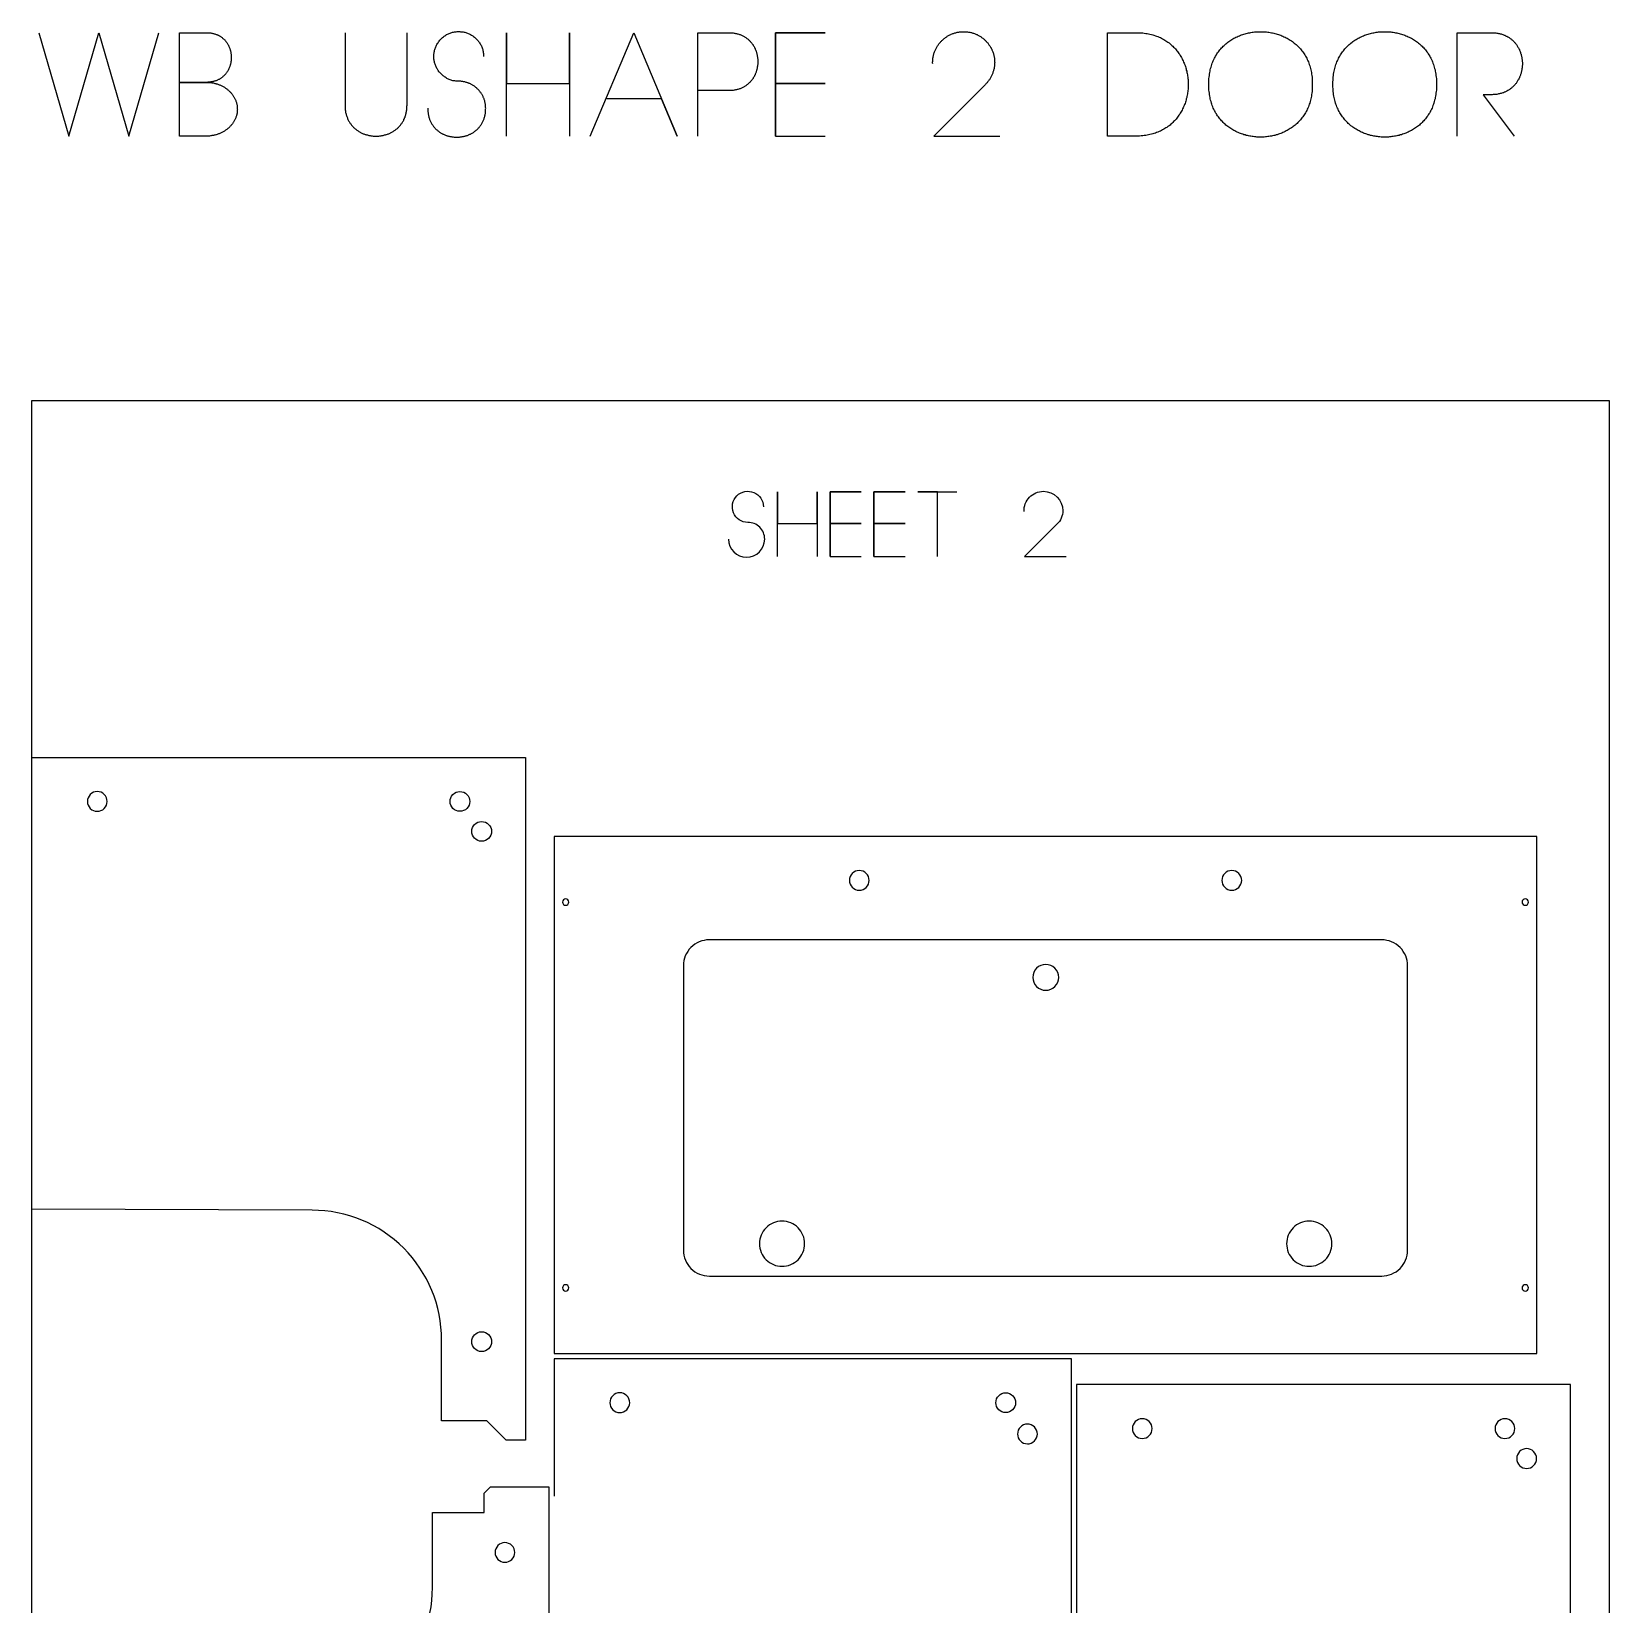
# Model space of a CAD drawing. Extents: x -841 to 6211, y -469 to 2808.
# Drawn here: x 2499 to 3719, y 1509 to 2725 of the extents above; entities that cross this region are included whole.
import ezdxf

# ---------------------------------------------------------------- set-up
doc = ezdxf.new("R2010")
doc.units = 0
for name, color, linetype in [('DEFAULT_LAYER', 1, 'CONTINUOUS'), ('T5_LOGOLAYER_2', 18, 'CONTINUOUS'), ('T5_LOGOLAYER_20', 18, 'CONTINUOUS'), ('VW_T4_LOGO_2LAYER_2', 18, 'CONTINUOUS')]:
    doc.layers.add(name, color=color, linetype=linetype)

msp = doc.modelspace()

# ---------------------------------------------------------------- linework, layer by layer
at = {"layer": 'DEFAULT_LAYER'}
msp.add_lwpolyline([(2498.7, 2164), (2880.7, 2164), (2880.7, 1636), (2865.7, 1636), (2850.7, 1651), (2815.7, 1651), (2815.7, 1713.5, 0.415484), (2715.7, 1813.9), (2498.7, 1814.6)], format="xyb", dxfattribs=at)
for points in [[(2549.5, 2137.7, 0.414214), (2541.9, 2130, 0.414214), (2549.5, 2122.4, 0.414214), (2557.2, 2130, 0.414214)], [(2829.9, 2122.4, -0.414214), (2822.3, 2130, -0.414214), (2829.9, 2137.7, -0.414214), (2837.6, 2130, -0.414214)], [(2846.7, 2099.3, -0.414214), (2839.1, 2106.9, -0.414214), (2846.7, 2114.5, -0.414214), (2854.4, 2106.9, -0.414214)], [(3138.7, 2076.6, 0.414214), (3131.1, 2069, 0.414214), (3138.7, 2061.4, 0.414214), (3146.4, 2069, 0.414214)], [(3426.7, 2076.6, 0.414214), (3419.1, 2069, 0.414214), (3426.7, 2061.4, 0.414214), (3434.4, 2069, 0.414214)], [(2911.7, 2054.7, 0.414214), (2909.2, 2052.2, 0.414214), (2911.7, 2049.7, 0.414214), (2914.2, 2052.2, 0.414214)], [(3653.7, 2054.7, 0.414214), (3651.2, 2052.2, 0.414214), (3653.7, 2049.7, 0.414214), (3656.2, 2052.2, 0.414214)], [(3022.8, 1763), (3542.7, 1763, 0.414214), (3562.7, 1783), (3562.7, 2003, 0.415222), (3542.7, 2023), (3022.7, 2023, 0.414214), (3002.7, 2003), (3002.7, 1783, 0.415288)], [(3282.9, 2004, 0.414214), (3272.9, 1994, 0.414214), (3282.9, 1984, 0.414214), (3292.9, 1994, 0.414214)], [(3079, 1805.5, 0.414214), (3061.5, 1788, 0.414214), (3079, 1770.5, 0.414214), (3096.5, 1788, 0.414214)], [(3486.6, 1805.5, 0.414214), (3469.1, 1788, 0.414214), (3486.6, 1770.5, 0.414214), (3504.1, 1788, 0.414214)], [(2911.7, 1756.3, 0.414214), (2909.2, 1753.8, 0.414214), (2911.7, 1751.3, 0.414214), (2914.2, 1753.8, 0.414214)], [(3653.7, 1756.3, 0.414214), (3651.2, 1753.8, 0.414214), (3653.7, 1751.3, 0.414214), (3656.2, 1753.8, 0.414214)], [(2846.7, 1704.6, -0.414214), (2839.1, 1712.2, -0.414214), (2846.7, 1719.9, -0.414214), (2854.4, 1712.2, -0.414214)], [(2953.5, 1672.7, 0.414214), (2945.9, 1665, 0.414214), (2953.5, 1657.4, 0.414214), (2961.2, 1665, 0.414214)], [(3251.9, 1672.7, -0.414214), (3259.6, 1665, -0.414214), (3251.9, 1657.4, -0.414214), (3244.3, 1665, -0.414214)], [(3268.7, 1648.5, 0.414214), (3261.1, 1640.8, 0.414214), (3268.7, 1633.2, 0.414214), (3276.4, 1640.8, 0.414214)], [(3357.5, 1652.6, 0.414214), (3349.9, 1645, 0.414214), (3357.5, 1637.4, 0.414214), (3365.2, 1645, 0.414214)], [(3637.9, 1652.6, 0.414214), (3630.3, 1645, 0.414214), (3637.9, 1637.4, 0.414214), (3645.6, 1645, 0.414214)], [(3654.7, 1629.5, 0.414214), (3647.1, 1621.8, 0.414214), (3654.7, 1614.2, 0.414214), (3662.4, 1621.8, 0.414214)], [(2864.7, 1556.8, 0.414214), (2857.1, 1549.2, 0.414214), (2864.7, 1541.6, 0.414214), (2872.4, 1549.2, 0.414214)]]:
    msp.add_lwpolyline(points, format="xyb", close=True, dxfattribs=at)
for points in [[(2902.7, 1703), (3662.7, 1703), (3662.7, 2103), (2902.7, 2103)], [(3306.7, 1169), (3688.7, 1169), (3688.7, 1679), (3306.7, 1679)]]:
    msp.add_lwpolyline(points, close=True, dxfattribs=at)
msp.add_lwpolyline([(2902.8, 1186), (3302.6, 1186), (3302.7, 1699), (2902.7, 1699), (2902.7, 1592.7)], dxfattribs=at)
at = {"layer": 'T5_LOGOLAYER_2'}
for points in [[(2504.4, 2724.6), (2527.6, 2644.6), (2550.8, 2724.6), (2574, 2644.6), (2597.2, 2724.6)], [(2741.1, 2724.6), (2741.1, 2668.6), (2741.1, 2667.9), (2741.1, 2667.2), (2741.1, 2666.4), (2741.2, 2665.7), (2741.3, 2665), (2741.4, 2664.3), (2741.5, 2663.7), (2741.6, 2663), (2741.7, 2662.4), (2741.9, 2661.7), (2742.1, 2661.1), (2742.2, 2660.5), (2742.4, 2659.9), (2742.7, 2659.3), (2742.9, 2658.7), (2743.1, 2658.1), (2743.4, 2657.6), (2743.6, 2657), (2743.9, 2656.5), (2744.2, 2656), (2744.5, 2655.5), (2744.8, 2655), (2745.1, 2654.5), (2745.5, 2654), (2745.8, 2653.5), (2746.2, 2653.1), (2746.6, 2652.6), (2746.9, 2652.2), (2747.3, 2651.8), (2747.7, 2651.4), (2748.1, 2651), (2748.6, 2650.6), (2749, 2650.3), (2749.4, 2649.9), (2749.9, 2649.6), (2750.3, 2649.2), (2750.8, 2648.9), (2751.2, 2648.6), (2751.7, 2648.3), (2752.2, 2648), (2752.7, 2647.7), (2753.2, 2647.5), (2753.7, 2647.2), (2754.2, 2647), (2754.7, 2646.7), (2755.2, 2646.5), (2755.7, 2646.3), (2756.2, 2646.1), (2756.8, 2645.9), (2757.3, 2645.8), (2757.8, 2645.6), (2758.4, 2645.5), (2758.9, 2645.3), (2759.5, 2645.2), (2760, 2645.1), (2760.6, 2645), (2761.1, 2644.9), (2761.7, 2644.8), (2762.2, 2644.8), (2762.8, 2644.7), (2763.4, 2644.7), (2763.9, 2644.7), (2764.5, 2644.6), (2765.1, 2644.6), (2765.6, 2644.6), (2766.2, 2644.7), (2766.7, 2644.7), (2767.3, 2644.7), (2767.9, 2644.8), (2768.4, 2644.8), (2769, 2644.9), (2769.5, 2645), (2770.1, 2645.1), (2770.6, 2645.2), (2771.2, 2645.3), (2771.7, 2645.5), (2772.3, 2645.6), (2772.8, 2645.8), (2773.3, 2645.9), (2773.9, 2646.1), (2774.4, 2646.3), (2774.9, 2646.5), (2775.4, 2646.7), (2775.9, 2647), (2776.4, 2647.2), (2776.9, 2647.5), (2777.4, 2647.7), (2777.9, 2648), (2778.4, 2648.3), (2778.9, 2648.6), (2779.3, 2648.9), (2779.8, 2649.2), (2780.2, 2649.6), (2780.7, 2649.9), (2781.1, 2650.3), (2781.6, 2650.6), (2782, 2651), (2782.4, 2651.4), (2782.8, 2651.8), (2783.2, 2652.2), (2783.5, 2652.6), (2783.9, 2653.1), (2784.3, 2653.5), (2784.6, 2654), (2785, 2654.5), (2785.3, 2655), (2785.6, 2655.5), (2785.9, 2656), (2786.2, 2656.5), (2786.5, 2657), (2786.7, 2657.6), (2787, 2658.1), (2787.2, 2658.7), (2787.5, 2659.3), (2787.7, 2659.9), (2787.9, 2660.5), (2788.1, 2661.1), (2788.2, 2661.7), (2788.4, 2662.4), (2788.5, 2663), (2788.6, 2663.7), (2788.7, 2664.3), (2788.8, 2665), (2788.9, 2665.7), (2789, 2666.4), (2789, 2667.2), (2789, 2667.9), (2789.1, 2668.6), (2789.1, 2724.6)], [(2805.1, 2666.2), (2805.1, 2665.5), (2805.1, 2664.8), (2805.1, 2664.2), (2805.2, 2663.5), (2805.3, 2662.9), (2805.3, 2662.2), (2805.4, 2661.6), (2805.6, 2661), (2805.7, 2660.4), (2805.8, 2659.8), (2806, 2659.2), (2806.2, 2658.6), (2806.3, 2658.1), (2806.5, 2657.5), (2806.8, 2657), (2807, 2656.4), (2807.2, 2655.9), (2807.5, 2655.4), (2807.7, 2654.9), (2808, 2654.4), (2808.3, 2653.9), (2808.6, 2653.5), (2808.9, 2653), (2809.2, 2652.6), (2809.5, 2652.1), (2809.8, 2651.7), (2810.2, 2651.3), (2810.5, 2650.9), (2810.9, 2650.5), (2811.3, 2650.1), (2811.7, 2649.8), (2812.1, 2649.4), (2812.5, 2649.1), (2812.9, 2648.7), (2813.3, 2648.4), (2813.7, 2648.1), (2814.1, 2647.8), (2814.6, 2647.5), (2815, 2647.2), (2815.4, 2647), (2815.9, 2646.7), (2816.4, 2646.5), (2816.8, 2646.2), (2817.3, 2646), (2817.8, 2645.8), (2818.3, 2645.6), (2818.7, 2645.4), (2819.2, 2645.2), (2819.7, 2645.1), (2820.2, 2644.9), (2820.7, 2644.8), (2821.2, 2644.6), (2821.7, 2644.5), (2822.2, 2644.4), (2822.8, 2644.3), (2823.3, 2644.2), (2823.8, 2644.1), (2824.3, 2644), (2824.8, 2644), (2825.4, 2643.9), (2825.9, 2643.9), (2826.4, 2643.8), (2826.9, 2643.8), (2827.5, 2643.8), (2828, 2643.8), (2828.5, 2643.8), (2829, 2643.9), (2829.6, 2643.9), (2830.1, 2644), (2830.6, 2644), (2831.1, 2644.1), (2831.6, 2644.2), (2832.1, 2644.3), (2832.7, 2644.4), (2833.2, 2644.5), (2833.7, 2644.6), (2834.2, 2644.8), (2834.7, 2644.9), (2835.2, 2645.1), (2835.7, 2645.2), (2836.2, 2645.4), (2836.7, 2645.6), (2837.1, 2645.8), (2837.6, 2646), (2838.1, 2646.2), (2838.5, 2646.5), (2839, 2646.7), (2839.5, 2647), (2839.9, 2647.2), (2840.4, 2647.5), (2840.8, 2647.8), (2841.2, 2648.1), (2841.6, 2648.4), (2842, 2648.7), (2842.5, 2649.1), (2842.9, 2649.4), (2843.2, 2649.8), (2843.6, 2650.1), (2844, 2650.5), (2844.4, 2650.9), (2844.7, 2651.3), (2845.1, 2651.7), (2845.4, 2652.1), (2845.7, 2652.6), (2846, 2653), (2846.3, 2653.5), (2846.6, 2653.9), (2846.9, 2654.4), (2847.2, 2654.9), (2847.4, 2655.4), (2847.7, 2655.9), (2847.9, 2656.4), (2848.2, 2657), (2848.4, 2657.5), (2848.6, 2658.1), (2848.7, 2658.6), (2848.9, 2659.2), (2849.1, 2659.8), (2849.2, 2660.4), (2849.4, 2661), (2849.5, 2661.6), (2849.6, 2662.2), (2849.7, 2662.9), (2849.7, 2663.5), (2849.8, 2664.2), (2849.8, 2664.8), (2849.8, 2665.5), (2849.9, 2666.2), (2849.8, 2666.8), (2849.8, 2667.3), (2849.8, 2667.8), (2849.7, 2668.4), (2849.7, 2668.9), (2849.6, 2669.4), (2849.5, 2669.9), (2849.4, 2670.4), (2849.3, 2670.9), (2849.2, 2671.4), (2849.1, 2671.9), (2848.9, 2672.4), (2848.8, 2672.9), (2848.6, 2673.4), (2848.4, 2673.9), (2848.2, 2674.3), (2848, 2674.8), (2847.8, 2675.3), (2847.6, 2675.7), (2847.4, 2676.2), (2847.1, 2676.6), (2846.9, 2677), (2846.6, 2677.4), (2846.3, 2677.9), (2846, 2678.3), (2845.7, 2678.7), (2845.4, 2679.1), (2845.1, 2679.5), (2844.8, 2679.9), (2844.5, 2680.2), (2844.1, 2680.6), (2843.8, 2680.9), (2843.4, 2681.3), (2843.1, 2681.6), (2842.7, 2682), (2842.3, 2682.3), (2841.9, 2682.6), (2841.5, 2682.9), (2841.1, 2683.2), (2840.7, 2683.5), (2840.3, 2683.8), (2839.8, 2684), (2839.4, 2684.3), (2839, 2684.5), (2838.5, 2684.8), (2838.1, 2685), (2837.6, 2685.2), (2837.2, 2685.4), (2836.7, 2685.6), (2836.2, 2685.8), (2835.7, 2685.9), (2835.2, 2686.1), (2834.8, 2686.2), (2834.3, 2686.4), (2833.8, 2686.5), (2833.2, 2686.6), (2832.7, 2686.7), (2832.2, 2686.8), (2831.7, 2686.9), (2831.2, 2686.9), (2830.7, 2687), (2830.1, 2687), (2829.6, 2687), (2829.1, 2687), (2828.7, 2687), (2828.3, 2687), (2827.5, 2687.1), (2826.7, 2687.2), (2825.9, 2687.3), (2825.2, 2687.4), (2824.5, 2687.5), (2823.8, 2687.7), (2823.1, 2687.9), (2822.4, 2688.2), (2821.7, 2688.4), (2821, 2688.7), (2820.4, 2689), (2819.8, 2689.3), (2819.2, 2689.7), (2818.6, 2690.1), (2818, 2690.4), (2817.4, 2690.9), (2816.9, 2691.3), (2816.4, 2691.7), (2815.9, 2692.2), (2815.4, 2692.7), (2814.9, 2693.2), (2814.5, 2693.7), (2814, 2694.2), (2813.6, 2694.7), (2813.2, 2695.3), (2812.9, 2695.9), (2812.5, 2696.5), (2812.2, 2697), (2811.9, 2697.6), (2811.6, 2698.3), (2811.3, 2698.9), (2811, 2699.5), (2810.8, 2700.2), (2810.6, 2700.8), (2810.4, 2701.5), (2810.3, 2702.1), (2810.1, 2702.8), (2810, 2703.4), (2809.9, 2704.1), (2809.9, 2704.8), (2809.8, 2705.5), (2809.8, 2706.2), (2809.8, 2706.9), (2809.8, 2707.5), (2809.9, 2708.2), (2810, 2708.9), (2810.1, 2709.6), (2810.2, 2710.3), (2810.4, 2711), (2810.5, 2711.6), (2810.7, 2712.3), (2811, 2713), (2811.2, 2713.6), (2811.5, 2714.3), (2811.9, 2714.9), (2812.2, 2715.6), (2812.6, 2716.2), (2813, 2716.8), (2813.4, 2717.5), (2813.9, 2718.1), (2814.4, 2718.7), (2814.6, 2719), (2814.9, 2719.3), (2815.2, 2719.5), (2815.5, 2719.8), (2815.7, 2720.1), (2816, 2720.4), (2816.6, 2720.9), (2817.2, 2721.4), (2817.8, 2721.9), (2818.4, 2722.3), (2819.1, 2722.7), (2819.7, 2723.1), (2820.3, 2723.4), (2821, 2723.7), (2821.6, 2724), (2822.3, 2724.3), (2823, 2724.5), (2823.7, 2724.7), (2824.3, 2724.9), (2825, 2725.1), (2825.7, 2725.2), (2826.4, 2725.3), (2827.1, 2725.4), (2827.7, 2725.5), (2828.4, 2725.5), (2829.1, 2725.5), (2829.8, 2725.5), (2830.5, 2725.4), (2831.2, 2725.4), (2831.8, 2725.3), (2832.5, 2725.2), (2833.2, 2725), (2833.8, 2724.9), (2834.5, 2724.7), (2835.1, 2724.5), (2835.8, 2724.2), (2836.4, 2724), (2837, 2723.7), (2837.6, 2723.4), (2838.2, 2723.1), (2838.8, 2722.8), (2839.4, 2722.4), (2840, 2722.1), (2840.5, 2721.7), (2841.1, 2721.2), (2841.6, 2720.8), (2842.1, 2720.4), (2842.6, 2719.9), (2843.1, 2719.4), (2843.6, 2718.9), (2844, 2718.4), (2844.4, 2717.8), (2844.8, 2717.3), (2845.2, 2716.7), (2845.6, 2716.1), (2845.9, 2715.5), (2846.3, 2714.9), (2846.6, 2714.2), (2846.9, 2713.6), (2847.1, 2712.9), (2847.3, 2712.2), (2847.6, 2711.5), (2847.7, 2710.8), (2847.9, 2710.1), (2848, 2709.3), (2848.1, 2708.6), (2848.2, 2707.8), (2848.2, 2707.4), (2848.2, 2707), (2848.2, 2706.6), (2848.3, 2706.2)], [(2865.9, 2644.6), (2865.9, 2724.6), (2865.9, 2685.4), (2914.7, 2685.4), (2914.7, 2724.6), (2914.7, 2644.6)], [(2930.7, 2644.6), (2964.3, 2724.6), (2997.9, 2644.6), (2985.9, 2673.4), (2943.5, 2673.4)], [(3013.9, 2644.6), (3013.9, 2724.6), (3037.9, 2724.6), (3038.5, 2724.6), (3039.2, 2724.6), (3039.9, 2724.6), (3040.6, 2724.5), (3041.2, 2724.4), (3041.9, 2724.3), (3042.5, 2724.2), (3043.1, 2724.1), (3043.7, 2724), (3044.3, 2723.8), (3044.9, 2723.7), (3045.5, 2723.5), (3046, 2723.3), (3046.6, 2723.1), (3047.1, 2722.9), (3047.7, 2722.7), (3048.2, 2722.5), (3048.7, 2722.2), (3049.2, 2722), (3049.7, 2721.7), (3050.1, 2721.4), (3050.6, 2721.1), (3051.1, 2720.8), (3051.5, 2720.5), (3051.9, 2720.2), (3052.4, 2719.8), (3052.8, 2719.5), (3053.2, 2719.1), (3053.6, 2718.8), (3053.9, 2718.4), (3054.3, 2718), (3054.7, 2717.6), (3055, 2717.2), (3055.3, 2716.8), (3055.7, 2716.4), (3056, 2716), (3056.3, 2715.6), (3056.6, 2715.1), (3056.8, 2714.7), (3057.1, 2714.2), (3057.4, 2713.8), (3057.6, 2713.3), (3057.8, 2712.9), (3058.1, 2712.4), (3058.3, 2711.9), (3058.5, 2711.4), (3058.7, 2710.9), (3058.9, 2710.5), (3059, 2710), (3059.2, 2709.5), (3059.3, 2709), (3059.5, 2708.5), (3059.6, 2707.9), (3059.7, 2707.4), (3059.8, 2706.9), (3059.9, 2706.4), (3060, 2705.9), (3060.1, 2705.4), (3060.1, 2704.8), (3060.2, 2704.3), (3060.2, 2703.8), (3060.2, 2703.3), (3060.2, 2702.8), (3060.3, 2702.2), (3060.2, 2701.7), (3060.2, 2701.2), (3060.2, 2700.7), (3060.2, 2700.1), (3060.1, 2699.6), (3060.1, 2699.1), (3060, 2698.6), (3059.9, 2698), (3059.8, 2697.5), (3059.7, 2697), (3059.6, 2696.5), (3059.5, 2696), (3059.3, 2695.5), (3059.2, 2695), (3059, 2694.5), (3058.9, 2694), (3058.7, 2693.5), (3058.5, 2693), (3058.3, 2692.5), (3058.1, 2692.1), (3057.8, 2691.6), (3057.6, 2691.1), (3057.4, 2690.7), (3057.1, 2690.2), (3056.8, 2689.8), (3056.6, 2689.3), (3056.3, 2688.9), (3056, 2688.5), (3055.7, 2688), (3055.3, 2687.6), (3055, 2687.2), (3054.7, 2686.8), (3054.3, 2686.4), (3053.9, 2686.1), (3053.6, 2685.7), (3053.2, 2685.3), (3052.8, 2685), (3052.4, 2684.6), (3051.9, 2684.3), (3051.5, 2684), (3051.1, 2683.6), (3050.6, 2683.3), (3050.1, 2683), (3049.7, 2682.8), (3049.2, 2682.5), (3048.7, 2682.2), (3048.2, 2682), (3047.7, 2681.8), (3047.1, 2681.5), (3046.6, 2681.3), (3046, 2681.1), (3045.5, 2680.9), (3044.9, 2680.8), (3044.3, 2680.6), (3043.7, 2680.5), (3043.1, 2680.3), (3042.5, 2680.2), (3041.9, 2680.1), (3041.2, 2680), (3040.6, 2680), (3039.9, 2679.9), (3039.2, 2679.9), (3038.5, 2679.8), (3037.9, 2679.8), (3013.9, 2679.8)], [(3073.9, 2644.6), (3073.9, 2724.6), (3112.3, 2724.6), (3073.9, 2724.6), (3073.9, 2685.4), (3112.3, 2685.4), (3073.9, 2685.4), (3073.9, 2644.6), (3112.3, 2644.6)], [(3195.5, 2700.6), (3195.4, 2701.3), (3195.4, 2701.9), (3195.5, 2702.5), (3195.5, 2703.1), (3195.6, 2703.8), (3195.6, 2704.4), (3195.7, 2705), (3195.8, 2705.6), (3195.9, 2706.2), (3196, 2706.8), (3196.2, 2707.4), (3196.3, 2708), (3196.5, 2708.5), (3196.7, 2709.1), (3196.9, 2709.7), (3197.1, 2710.2), (3197.3, 2710.8), (3197.6, 2711.3), (3197.8, 2711.9), (3198.1, 2712.4), (3198.4, 2712.9), (3198.7, 2713.4), (3199, 2713.9), (3199.3, 2714.4), (3199.6, 2714.9), (3199.9, 2715.4), (3200.3, 2715.9), (3200.6, 2716.3), (3201, 2716.8), (3201.4, 2717.2), (3201.8, 2717.7), (3202.2, 2718.1), (3202.6, 2718.5), (3203, 2718.9), (3203.5, 2719.3), (3203.9, 2719.7), (3204.4, 2720.1), (3204.8, 2720.5), (3205.3, 2720.8), (3205.8, 2721.2), (3206.3, 2721.5), (3206.8, 2721.8), (3207.3, 2722.1), (3207.8, 2722.4), (3208.3, 2722.7), (3208.8, 2723), (3209.4, 2723.2), (3209.9, 2723.5), (3210.5, 2723.7), (3211, 2723.9), (3211.6, 2724.1), (3212.2, 2724.3), (3212.7, 2724.5), (3213.3, 2724.6), (3213.9, 2724.8), (3214.5, 2724.9), (3215.1, 2725), (3215.7, 2725.1), (3216.3, 2725.2), (3216.9, 2725.3), (3217.6, 2725.4), (3218.2, 2725.4), (3218.8, 2725.4), (3219.5, 2725.4), (3220.1, 2725.4), (3220.7, 2725.4), (3221.3, 2725.4), (3221.9, 2725.3), (3222.5, 2725.2), (3223.1, 2725.1), (3223.7, 2725.1), (3224.3, 2724.9), (3224.9, 2724.8), (3225.4, 2724.7), (3226, 2724.5), (3226.6, 2724.3), (3227.1, 2724.2), (3227.7, 2724), (3228.3, 2723.8), (3228.8, 2723.5), (3229.3, 2723.3), (3229.9, 2723.1), (3230.4, 2722.8), (3230.9, 2722.5), (3231.4, 2722.2), (3231.9, 2721.9), (3232.4, 2721.6), (3232.9, 2721.3), (3233.3, 2721), (3233.8, 2720.7), (3234.3, 2720.3), (3234.7, 2719.9), (3235.2, 2719.6), (3235.6, 2719.2), (3236, 2718.8), (3236.4, 2718.4), (3236.8, 2718), (3237.2, 2717.6), (3237.6, 2717.1), (3238, 2716.7), (3238.3, 2716.2), (3238.7, 2715.8), (3239, 2715.3), (3239.4, 2714.8), (3239.7, 2714.4), (3240, 2713.9), (3240.3, 2713.4), (3240.6, 2712.9), (3240.8, 2712.4), (3241.1, 2711.8), (3241.3, 2711.3), (3241.6, 2710.8), (3241.8, 2710.2), (3242, 2709.7), (3242.2, 2709.1), (3242.4, 2708.6), (3242.5, 2708), (3242.7, 2707.4), (3242.8, 2706.8), (3243, 2706.3), (3243.1, 2705.7), (3243.2, 2705.1), (3243.3, 2704.5), (3243.3, 2703.9), (3243.4, 2703.3), (3243.4, 2702.7), (3243.4, 2702), (3243.5, 2701.4), (3243.4, 2700.8), (3243.4, 2700.2), (3243.4, 2699.7), (3243.3, 2699.1), (3243.2, 2698.5), (3243.1, 2697.9), (3243, 2697.3), (3242.9, 2696.8), (3242.8, 2696.2), (3242.6, 2695.6), (3242.5, 2695.1), (3242.3, 2694.5), (3242.1, 2694), (3241.9, 2693.4), (3241.7, 2692.9), (3241.5, 2692.3), (3241.3, 2691.8), (3241, 2691.3), (3240.7, 2690.7), (3240.5, 2690.2), (3240.2, 2689.7), (3239.9, 2689.2), (3239.6, 2688.7), (3239.3, 2688.2), (3238.9, 2687.8), (3238.6, 2687.3), (3238.2, 2686.8), (3237.8, 2686.4), (3237.5, 2685.9), (3237.1, 2685.5), (3236.7, 2685), (3236.3, 2684.6), (3196.3, 2644.6), (3247.5, 2644.6)], [(3601, 2644.6), (3601, 2724.6), (3627.4, 2724.6), (3628.1, 2724.6), (3628.9, 2724.6), (3629.6, 2724.5), (3630.3, 2724.5), (3631, 2724.4), (3631.7, 2724.3), (3632.4, 2724.2), (3633, 2724.1), (3633.7, 2723.9), (3634.3, 2723.8), (3634.9, 2723.6), (3635.6, 2723.4), (3636.2, 2723.2), (3636.8, 2723), (3637.3, 2722.8), (3637.9, 2722.6), (3638.5, 2722.3), (3639, 2722), (3639.5, 2721.8), (3640.1, 2721.5), (3640.6, 2721.2), (3641.1, 2720.9), (3641.6, 2720.5), (3642, 2720.2), (3642.5, 2719.8), (3642.9, 2719.5), (3643.4, 2719.1), (3643.8, 2718.7), (3644.2, 2718.4), (3644.6, 2718), (3645, 2717.5), (3645.4, 2717.1), (3645.8, 2716.7), (3646.1, 2716.3), (3646.5, 2715.8), (3646.8, 2715.4), (3647.1, 2714.9), (3647.4, 2714.4), (3647.7, 2714), (3648, 2713.5), (3648.3, 2713), (3648.6, 2712.5), (3648.8, 2712), (3649.1, 2711.5), (3649.3, 2711), (3649.5, 2710.5), (3649.7, 2710), (3649.9, 2709.4), (3650.1, 2708.9), (3650.3, 2708.4), (3650.4, 2707.8), (3650.6, 2707.3), (3650.7, 2706.8), (3650.8, 2706.2), (3650.9, 2705.7), (3651, 2705.1), (3651.1, 2704.5), (3651.2, 2704), (3651.3, 2703.4), (3651.3, 2702.9), (3651.3, 2702.3), (3651.4, 2701.8), (3651.4, 2701.2), (3651.4, 2700.6), (3651.4, 2700.1), (3651.4, 2699.5), (3651.3, 2698.9), (3651.3, 2698.4), (3651.3, 2697.8), (3651.2, 2697.3), (3651.1, 2696.7), (3651, 2696.2), (3650.9, 2695.6), (3650.8, 2695), (3650.7, 2694.5), (3650.6, 2694), (3650.4, 2693.4), (3650.3, 2692.9), (3650.1, 2692.3), (3649.9, 2691.8), (3649.7, 2691.3), (3649.5, 2690.8), (3649.3, 2690.3), (3649.1, 2689.7), (3648.8, 2689.2), (3648.6, 2688.7), (3648.3, 2688.2), (3648, 2687.8), (3647.7, 2687.3), (3647.4, 2686.8), (3647.1, 2686.3), (3646.8, 2685.9), (3646.5, 2685.4), (3646.1, 2685), (3645.8, 2684.6), (3645.4, 2684.1), (3645, 2683.7), (3644.6, 2683.3), (3644.2, 2682.9), (3643.8, 2682.5), (3643.4, 2682.1), (3642.9, 2681.8), (3642.5, 2681.4), (3642, 2681.1), (3641.6, 2680.7), (3641.1, 2680.4), (3640.6, 2680.1), (3640.1, 2679.8), (3639.5, 2679.5), (3639, 2679.2), (3638.5, 2678.9), (3637.9, 2678.7), (3637.3, 2678.5), (3636.8, 2678.2), (3636.2, 2678), (3635.6, 2677.8), (3634.9, 2677.6), (3634.3, 2677.5), (3633.7, 2677.3), (3633, 2677.2), (3632.4, 2677), (3631.7, 2676.9), (3631, 2676.8), (3630.3, 2676.8), (3629.6, 2676.7), (3628.9, 2676.7), (3628.1, 2676.6), (3627.4, 2676.6), (3621, 2676.6), (3645, 2644.6)]]:
    msp.add_lwpolyline(points, dxfattribs=at)
for points in [[(2613.2, 2644.6), (2613.2, 2724.6), (2634, 2724.6), (2634.6, 2724.6), (2635.1, 2724.6), (2635.7, 2724.6), (2636.3, 2724.5), (2636.8, 2724.5), (2637.4, 2724.4), (2637.9, 2724.3), (2638.5, 2724.2), (2639, 2724.1), (2639.5, 2724), (2640, 2723.8), (2640.5, 2723.7), (2641, 2723.5), (2641.4, 2723.3), (2641.9, 2723.2), (2642.4, 2723), (2642.8, 2722.8), (2643.2, 2722.6), (2643.7, 2722.3), (2644.1, 2722.1), (2644.5, 2721.9), (2644.9, 2721.6), (2645.3, 2721.4), (2645.7, 2721.1), (2646, 2720.8), (2646.4, 2720.5), (2646.7, 2720.2), (2647.1, 2719.9), (2647.4, 2719.6), (2647.7, 2719.3), (2648.1, 2719), (2648.4, 2718.6), (2648.7, 2718.3), (2648.9, 2717.9), (2649.2, 2717.6), (2649.5, 2717.2), (2649.7, 2716.9), (2650, 2716.5), (2650.2, 2716.1), (2650.5, 2715.7), (2650.7, 2715.3), (2650.9, 2714.9), (2651.1, 2714.5), (2651.3, 2714.1), (2651.5, 2713.7), (2651.6, 2713.3), (2651.8, 2712.9), (2652, 2712.5), (2652.1, 2712.1), (2652.2, 2711.6), (2652.4, 2711.2), (2652.5, 2710.8), (2652.6, 2710.3), (2652.7, 2709.9), (2652.8, 2709.5), (2652.9, 2709), (2652.9, 2708.6), (2653, 2708.1), (2653, 2707.7), (2653.1, 2707.2), (2653.1, 2706.8), (2653.1, 2706.3), (2653.2, 2705.9), (2653.2, 2705.4), (2653.2, 2705), (2653.1, 2704.5), (2653.1, 2704.1), (2653.1, 2703.6), (2653, 2703.2), (2653, 2702.7), (2652.9, 2702.3), (2652.9, 2701.8), (2652.8, 2701.4), (2652.7, 2701), (2652.6, 2700.5), (2652.5, 2700.1), (2652.4, 2699.7), (2652.2, 2699.2), (2652.1, 2698.8), (2652, 2698.4), (2651.8, 2698), (2651.6, 2697.5), (2651.5, 2697.1), (2651.3, 2696.7), (2651.1, 2696.3), (2650.9, 2695.9), (2650.7, 2695.5), (2650.5, 2695.1), (2650.2, 2694.7), (2650, 2694.4), (2649.7, 2694), (2649.5, 2693.6), (2649.2, 2693.3), (2648.9, 2692.9), (2648.7, 2692.6), (2648.4, 2692.2), (2648.1, 2691.9), (2647.7, 2691.6), (2647.4, 2691.2), (2647.1, 2690.9), (2646.7, 2690.6), (2646.4, 2690.3), (2646, 2690), (2645.7, 2689.8), (2645.3, 2689.5), (2644.9, 2689.2), (2644.5, 2689), (2644.1, 2688.7), (2643.7, 2688.5), (2643.2, 2688.3), (2642.8, 2688.1), (2642.4, 2687.9), (2641.9, 2687.7), (2641.4, 2687.5), (2641, 2687.3), (2640.5, 2687.2), (2640, 2687), (2639.5, 2686.9), (2639, 2686.8), (2638.5, 2686.7), (2637.9, 2686.6), (2637.4, 2686.5), (2636.8, 2686.4), (2636.3, 2686.3), (2635.7, 2686.3), (2635.1, 2686.3), (2634.6, 2686.2), (2634, 2686.2), (2613.2, 2686.2), (2634, 2686.2), (2634.6, 2686.2), (2635.2, 2686.2), (2635.8, 2686.2), (2636.4, 2686.1), (2637, 2686.1), (2637.6, 2686), (2638.2, 2685.9), (2638.8, 2685.8), (2639.4, 2685.7), (2639.9, 2685.6), (2640.5, 2685.4), (2641.1, 2685.3), (2641.6, 2685.1), (2642.2, 2685), (2642.7, 2684.8), (2643.3, 2684.6), (2643.8, 2684.4), (2644.3, 2684.2), (2644.8, 2684), (2645.3, 2683.7), (2645.9, 2683.5), (2646.3, 2683.2), (2646.8, 2683), (2647.3, 2682.7), (2647.8, 2682.4), (2648.3, 2682.1), (2648.7, 2681.8), (2649.2, 2681.5), (2649.6, 2681.2), (2650, 2680.8), (2650.4, 2680.5), (2650.9, 2680.1), (2651.3, 2679.8), (2651.6, 2679.4), (2652, 2679), (2652.4, 2678.7), (2652.8, 2678.3), (2653.1, 2677.9), (2653.4, 2677.5), (2653.8, 2677.1), (2654.1, 2676.6), (2654.4, 2676.2), (2654.7, 2675.8), (2655, 2675.3), (2655.2, 2674.9), (2655.5, 2674.4), (2655.7, 2674), (2656, 2673.5), (2656.2, 2673.1), (2656.4, 2672.6), (2656.6, 2672.1), (2656.8, 2671.6), (2656.9, 2671.1), (2657.1, 2670.6), (2657.2, 2670.1), (2657.4, 2669.6), (2657.5, 2669.1), (2657.6, 2668.6), (2657.7, 2668.1), (2657.7, 2667.6), (2657.8, 2667), (2657.8, 2666.5), (2657.8, 2666), (2657.9, 2665.4), (2657.8, 2664.9), (2657.8, 2664.4), (2657.8, 2663.8), (2657.7, 2663.3), (2657.7, 2662.8), (2657.6, 2662.3), (2657.5, 2661.7), (2657.4, 2661.2), (2657.2, 2660.7), (2657.1, 2660.2), (2656.9, 2659.7), (2656.8, 2659.2), (2656.6, 2658.8), (2656.4, 2658.3), (2656.2, 2657.8), (2656, 2657.3), (2655.7, 2656.9), (2655.5, 2656.4), (2655.2, 2656), (2655, 2655.5), (2654.7, 2655.1), (2654.4, 2654.6), (2654.1, 2654.2), (2653.8, 2653.8), (2653.4, 2653.4), (2653.1, 2653), (2652.8, 2652.6), (2652.4, 2652.2), (2652, 2651.8), (2651.6, 2651.4), (2651.3, 2651.1), (2650.9, 2650.7), (2650.4, 2650.4), (2650, 2650), (2649.6, 2649.7), (2649.2, 2649.4), (2648.7, 2649.1), (2648.3, 2648.8), (2647.8, 2648.5), (2647.3, 2648.2), (2646.8, 2647.9), (2646.3, 2647.6), (2645.9, 2647.4), (2645.3, 2647.1), (2644.8, 2646.9), (2644.3, 2646.7), (2643.8, 2646.5), (2643.3, 2646.3), (2642.7, 2646.1), (2642.2, 2645.9), (2641.6, 2645.7), (2641.1, 2645.6), (2640.5, 2645.4), (2639.9, 2645.3), (2639.4, 2645.2), (2638.8, 2645), (2638.2, 2645), (2637.6, 2644.9), (2637, 2644.8), (2636.4, 2644.7), (2635.8, 2644.7), (2635.2, 2644.7), (2634.6, 2644.6), (2634, 2644.6)], [(3330.7, 2644.6), (3330.7, 2724.6), (3353.1, 2724.6), (3354.3, 2724.6), (3355.5, 2724.6), (3356.7, 2724.5), (3357.9, 2724.4), (3359.1, 2724.3), (3360.2, 2724.1), (3361.3, 2723.9), (3362.4, 2723.7), (3363.5, 2723.5), (3364.6, 2723.2), (3365.6, 2723), (3366.6, 2722.6), (3367.7, 2722.3), (3368.6, 2722), (3369.6, 2721.6), (3370.6, 2721.2), (3371.5, 2720.8), (3372.4, 2720.3), (3373.3, 2719.9), (3374.1, 2719.4), (3375, 2718.9), (3375.8, 2718.3), (3376.6, 2717.8), (3377.4, 2717.2), (3378.2, 2716.7), (3379, 2716.1), (3379.7, 2715.4), (3380.4, 2714.8), (3381.1, 2714.2), (3381.8, 2713.5), (3382.4, 2712.8), (3383.1, 2712.1), (3383.7, 2711.4), (3384.3, 2710.7), (3384.8, 2710), (3385.4, 2709.2), (3385.9, 2708.4), (3386.5, 2707.7), (3386.9, 2706.9), (3387.4, 2706.1), (3387.9, 2705.3), (3388.3, 2704.4), (3388.7, 2703.6), (3389.1, 2702.8), (3389.5, 2701.9), (3389.9, 2701.1), (3390.2, 2700.2), (3390.6, 2699.3), (3390.9, 2698.4), (3391.1, 2697.5), (3391.4, 2696.6), (3391.6, 2695.7), (3391.9, 2694.8), (3392.1, 2693.9), (3392.3, 2693), (3392.4, 2692.1), (3392.6, 2691.2), (3392.7, 2690.2), (3392.8, 2689.3), (3392.9, 2688.4), (3393, 2687.4), (3393, 2686.5), (3393, 2685.6), (3393.1, 2684.6), (3393, 2683.7), (3393, 2682.8), (3393, 2681.8), (3392.9, 2680.9), (3392.8, 2679.9), (3392.7, 2679), (3392.6, 2678.1), (3392.4, 2677.2), (3392.3, 2676.2), (3392.1, 2675.3), (3391.9, 2674.4), (3391.6, 2673.5), (3391.4, 2672.6), (3391.1, 2671.7), (3390.9, 2670.8), (3390.6, 2669.9), (3390.2, 2669.1), (3389.9, 2668.2), (3389.5, 2667.3), (3389.1, 2666.5), (3388.7, 2665.6), (3388.3, 2664.8), (3387.9, 2664), (3387.4, 2663.2), (3386.9, 2662.4), (3386.5, 2661.6), (3385.9, 2660.8), (3385.4, 2660.1), (3384.8, 2659.3), (3384.3, 2658.6), (3383.7, 2657.8), (3383.1, 2657.1), (3382.4, 2656.4), (3381.8, 2655.8), (3381.1, 2655.1), (3380.4, 2654.4), (3379.7, 2653.8), (3379, 2653.2), (3378.2, 2652.6), (3377.4, 2652), (3376.6, 2651.4), (3375.8, 2650.9), (3375, 2650.4), (3374.1, 2649.9), (3373.3, 2649.4), (3372.4, 2648.9), (3371.5, 2648.5), (3370.6, 2648.1), (3369.6, 2647.7), (3368.6, 2647.3), (3367.7, 2646.9), (3366.6, 2646.6), (3365.6, 2646.3), (3364.6, 2646), (3363.5, 2645.8), (3362.4, 2645.5), (3361.3, 2645.3), (3360.2, 2645.1), (3359.1, 2645), (3357.9, 2644.9), (3356.7, 2644.8), (3355.5, 2644.7), (3354.3, 2644.6), (3353.1, 2644.6)], [(3489, 2683.8), (3489, 2682.6), (3488.9, 2681.4), (3488.9, 2680.2), (3488.8, 2679), (3488.6, 2677.8), (3488.5, 2676.7), (3488.3, 2675.6), (3488.1, 2674.5), (3487.9, 2673.4), (3487.6, 2672.3), (3487.3, 2671.3), (3487, 2670.2), (3486.7, 2669.2), (3486.3, 2668.2), (3486, 2667.3), (3485.6, 2666.3), (3485.1, 2665.4), (3484.7, 2664.5), (3484.2, 2663.6), (3483.8, 2662.7), (3483.2, 2661.9), (3482.7, 2661.1), (3482.2, 2660.2), (3481.6, 2659.5), (3481, 2658.7), (3480.4, 2657.9), (3479.8, 2657.2), (3479.2, 2656.5), (3478.5, 2655.8), (3477.9, 2655.1), (3477.2, 2654.5), (3476.5, 2653.8), (3475.8, 2653.2), (3475.1, 2652.6), (3474.3, 2652), (3473.6, 2651.5), (3472.8, 2650.9), (3472, 2650.4), (3471.2, 2649.9), (3470.4, 2649.5), (3469.6, 2649), (3468.8, 2648.6), (3468, 2648.1), (3467.1, 2647.7), (3466.3, 2647.4), (3465.4, 2647), (3464.6, 2646.6), (3463.7, 2646.3), (3462.8, 2646), (3461.9, 2645.7), (3461, 2645.5), (3460.1, 2645.2), (3459.2, 2645), (3458.3, 2644.8), (3457.4, 2644.6), (3456.5, 2644.5), (3455.5, 2644.3), (3454.6, 2644.2), (3453.7, 2644.1), (3452.7, 2644), (3451.8, 2643.9), (3450.9, 2643.9), (3449.9, 2643.8), (3449, 2643.8), (3448.1, 2643.8), (3447.1, 2643.9), (3446.2, 2643.9), (3445.3, 2644), (3444.3, 2644.1), (3443.4, 2644.2), (3442.5, 2644.3), (3441.5, 2644.5), (3440.6, 2644.6), (3439.7, 2644.8), (3438.8, 2645), (3437.9, 2645.2), (3437, 2645.5), (3436.1, 2645.7), (3435.2, 2646), (3434.3, 2646.3), (3433.4, 2646.6), (3432.6, 2647), (3431.7, 2647.4), (3430.9, 2647.7), (3430, 2648.1), (3429.2, 2648.6), (3428.4, 2649), (3427.6, 2649.5), (3426.8, 2649.9), (3426, 2650.4), (3425.2, 2650.9), (3424.4, 2651.5), (3423.7, 2652), (3422.9, 2652.6), (3422.2, 2653.2), (3421.5, 2653.8), (3420.8, 2654.5), (3420.1, 2655.1), (3419.5, 2655.8), (3418.8, 2656.5), (3418.2, 2657.2), (3417.6, 2657.9), (3417, 2658.7), (3416.4, 2659.5), (3415.8, 2660.2), (3415.3, 2661.1), (3414.8, 2661.9), (3414.2, 2662.7), (3413.8, 2663.6), (3413.3, 2664.5), (3412.9, 2665.4), (3412.4, 2666.3), (3412, 2667.3), (3411.7, 2668.2), (3411.3, 2669.2), (3411, 2670.2), (3410.7, 2671.3), (3410.4, 2672.3), (3410.1, 2673.4), (3409.9, 2674.5), (3409.7, 2675.6), (3409.5, 2676.7), (3409.4, 2677.8), (3409.2, 2679), (3409.1, 2680.2), (3409.1, 2681.4), (3409, 2682.6), (3409, 2683.8), (3409, 2685.4), (3409, 2686.7), (3409.1, 2687.9), (3409.1, 2689.1), (3409.2, 2690.3), (3409.4, 2691.4), (3409.5, 2692.6), (3409.7, 2693.7), (3409.9, 2694.8), (3410.1, 2695.9), (3410.4, 2697), (3410.7, 2698), (3411, 2699), (3411.3, 2700), (3411.7, 2701), (3412, 2702), (3412.4, 2702.9), (3412.9, 2703.9), (3413.3, 2704.8), (3413.8, 2705.7), (3414.2, 2706.5), (3414.8, 2707.4), (3415.3, 2708.2), (3415.8, 2709), (3416.4, 2709.8), (3417, 2710.6), (3417.6, 2711.3), (3418.2, 2712.1), (3418.8, 2712.8), (3419.5, 2713.5), (3420.1, 2714.1), (3420.8, 2714.8), (3421.5, 2715.4), (3422.2, 2716), (3422.9, 2716.6), (3423.7, 2717.2), (3424.4, 2717.8), (3425.2, 2718.3), (3426, 2718.8), (3426.8, 2719.3), (3427.6, 2719.8), (3428.4, 2720.3), (3429.2, 2720.7), (3430, 2721.1), (3430.9, 2721.5), (3431.7, 2721.9), (3432.6, 2722.3), (3433.4, 2722.6), (3434.3, 2722.9), (3435.2, 2723.2), (3436.1, 2723.5), (3437, 2723.8), (3437.9, 2724), (3438.8, 2724.2), (3439.7, 2724.5), (3440.6, 2724.6), (3441.5, 2724.8), (3442.5, 2724.9), (3443.4, 2725.1), (3444.3, 2725.2), (3445.3, 2725.3), (3446.2, 2725.3), (3447.1, 2725.4), (3448.1, 2725.4), (3449, 2725.4), (3449.9, 2725.4), (3450.9, 2725.4), (3451.8, 2725.3), (3452.7, 2725.3), (3453.7, 2725.2), (3454.6, 2725.1), (3455.5, 2724.9), (3456.5, 2724.8), (3457.4, 2724.6), (3458.3, 2724.5), (3459.2, 2724.2), (3460.1, 2724), (3461, 2723.8), (3461.9, 2723.5), (3462.8, 2723.2), (3463.7, 2722.9), (3464.6, 2722.6), (3465.4, 2722.3), (3466.3, 2721.9), (3467.1, 2721.5), (3468, 2721.1), (3468.8, 2720.7), (3469.6, 2720.3), (3470.4, 2719.8), (3471.2, 2719.3), (3472, 2718.8), (3472.8, 2718.3), (3473.6, 2717.8), (3474.3, 2717.2), (3475.1, 2716.6), (3475.8, 2716), (3476.5, 2715.4), (3477.2, 2714.8), (3477.9, 2714.1), (3478.5, 2713.5), (3479.2, 2712.8), (3479.8, 2712.1), (3480.4, 2711.3), (3481, 2710.6), (3481.6, 2709.8), (3482.2, 2709), (3482.7, 2708.2), (3483.2, 2707.4), (3483.8, 2706.5), (3484.2, 2705.7), (3484.7, 2704.8), (3485.1, 2703.9), (3485.6, 2702.9), (3486, 2702), (3486.3, 2701), (3486.7, 2700), (3487, 2699), (3487.3, 2698), (3487.6, 2697), (3487.9, 2695.9), (3488.1, 2694.8), (3488.3, 2693.7), (3488.5, 2692.6), (3488.6, 2691.4), (3488.8, 2690.3), (3488.9, 2689.1), (3488.9, 2687.9), (3489, 2686.7), (3489, 2685.4)], [(3585, 2683.8), (3585, 2682.6), (3584.9, 2681.4), (3584.9, 2680.2), (3584.8, 2679), (3584.6, 2677.8), (3584.5, 2676.7), (3584.3, 2675.6), (3584.1, 2674.5), (3583.9, 2673.4), (3583.6, 2672.3), (3583.3, 2671.3), (3583, 2670.2), (3582.7, 2669.2), (3582.3, 2668.2), (3582, 2667.3), (3581.6, 2666.3), (3581.1, 2665.4), (3580.7, 2664.5), (3580.2, 2663.6), (3579.8, 2662.7), (3579.2, 2661.9), (3578.7, 2661.1), (3578.2, 2660.2), (3577.6, 2659.5), (3577, 2658.7), (3576.4, 2657.9), (3575.8, 2657.2), (3575.2, 2656.5), (3574.5, 2655.8), (3573.9, 2655.1), (3573.2, 2654.5), (3572.5, 2653.8), (3571.8, 2653.2), (3571.1, 2652.6), (3570.3, 2652), (3569.6, 2651.5), (3568.8, 2650.9), (3568, 2650.4), (3567.2, 2649.9), (3566.4, 2649.5), (3565.6, 2649), (3564.8, 2648.6), (3564, 2648.1), (3563.1, 2647.7), (3562.3, 2647.4), (3561.4, 2647), (3560.6, 2646.6), (3559.7, 2646.3), (3558.8, 2646), (3557.9, 2645.7), (3557, 2645.5), (3556.1, 2645.2), (3555.2, 2645), (3554.3, 2644.8), (3553.4, 2644.6), (3552.5, 2644.5), (3551.5, 2644.3), (3550.6, 2644.2), (3549.7, 2644.1), (3548.7, 2644), (3547.8, 2643.9), (3546.9, 2643.9), (3545.9, 2643.8), (3545, 2643.8), (3544.1, 2643.8), (3543.1, 2643.9), (3542.2, 2643.9), (3541.3, 2644), (3540.3, 2644.1), (3539.4, 2644.2), (3538.5, 2644.3), (3537.5, 2644.5), (3536.6, 2644.6), (3535.7, 2644.8), (3534.8, 2645), (3533.9, 2645.2), (3533, 2645.5), (3532.1, 2645.7), (3531.2, 2646), (3530.3, 2646.3), (3529.4, 2646.6), (3528.6, 2647), (3527.7, 2647.4), (3526.9, 2647.7), (3526, 2648.1), (3525.2, 2648.6), (3524.4, 2649), (3523.6, 2649.5), (3522.8, 2649.9), (3522, 2650.4), (3521.2, 2650.9), (3520.4, 2651.5), (3519.7, 2652), (3518.9, 2652.6), (3518.2, 2653.2), (3517.5, 2653.8), (3516.8, 2654.5), (3516.1, 2655.1), (3515.5, 2655.8), (3514.8, 2656.5), (3514.2, 2657.2), (3513.6, 2657.9), (3513, 2658.7), (3512.4, 2659.5), (3511.8, 2660.2), (3511.3, 2661.1), (3510.8, 2661.9), (3510.2, 2662.7), (3509.8, 2663.6), (3509.3, 2664.5), (3508.9, 2665.4), (3508.4, 2666.3), (3508, 2667.3), (3507.7, 2668.2), (3507.3, 2669.2), (3507, 2670.2), (3506.7, 2671.3), (3506.4, 2672.3), (3506.1, 2673.4), (3505.9, 2674.5), (3505.7, 2675.6), (3505.5, 2676.7), (3505.4, 2677.8), (3505.2, 2679), (3505.1, 2680.2), (3505.1, 2681.4), (3505, 2682.6), (3505, 2683.8), (3505, 2685.4), (3505, 2686.7), (3505.1, 2687.9), (3505.1, 2689.1), (3505.2, 2690.3), (3505.4, 2691.4), (3505.5, 2692.6), (3505.7, 2693.7), (3505.9, 2694.8), (3506.1, 2695.9), (3506.4, 2697), (3506.7, 2698), (3507, 2699), (3507.3, 2700), (3507.7, 2701), (3508, 2702), (3508.4, 2702.9), (3508.9, 2703.9), (3509.3, 2704.8), (3509.8, 2705.7), (3510.2, 2706.5), (3510.8, 2707.4), (3511.3, 2708.2), (3511.8, 2709), (3512.4, 2709.8), (3513, 2710.6), (3513.6, 2711.3), (3514.2, 2712.1), (3514.8, 2712.8), (3515.5, 2713.5), (3516.1, 2714.1), (3516.8, 2714.8), (3517.5, 2715.4), (3518.2, 2716), (3518.9, 2716.6), (3519.7, 2717.2), (3520.4, 2717.8), (3521.2, 2718.3), (3522, 2718.8), (3522.8, 2719.3), (3523.6, 2719.8), (3524.4, 2720.3), (3525.2, 2720.7), (3526, 2721.1), (3526.9, 2721.5), (3527.7, 2721.9), (3528.6, 2722.3), (3529.4, 2722.6), (3530.3, 2722.9), (3531.2, 2723.2), (3532.1, 2723.5), (3533, 2723.8), (3533.9, 2724), (3534.8, 2724.2), (3535.7, 2724.5), (3536.6, 2724.6), (3537.5, 2724.8), (3538.5, 2724.9), (3539.4, 2725.1), (3540.3, 2725.2), (3541.3, 2725.3), (3542.2, 2725.3), (3543.1, 2725.4), (3544.1, 2725.4), (3545, 2725.4), (3545.9, 2725.4), (3546.9, 2725.4), (3547.8, 2725.3), (3548.7, 2725.3), (3549.7, 2725.2), (3550.6, 2725.1), (3551.5, 2724.9), (3552.5, 2724.8), (3553.4, 2724.6), (3554.3, 2724.5), (3555.2, 2724.2), (3556.1, 2724), (3557, 2723.8), (3557.9, 2723.5), (3558.8, 2723.2), (3559.7, 2722.9), (3560.6, 2722.6), (3561.4, 2722.3), (3562.3, 2721.9), (3563.1, 2721.5), (3564, 2721.1), (3564.8, 2720.7), (3565.6, 2720.3), (3566.4, 2719.8), (3567.2, 2719.3), (3568, 2718.8), (3568.8, 2718.3), (3569.6, 2717.8), (3570.3, 2717.2), (3571.1, 2716.6), (3571.8, 2716), (3572.5, 2715.4), (3573.2, 2714.8), (3573.9, 2714.1), (3574.5, 2713.5), (3575.2, 2712.8), (3575.8, 2712.1), (3576.4, 2711.3), (3577, 2710.6), (3577.6, 2709.8), (3578.2, 2709), (3578.7, 2708.2), (3579.2, 2707.4), (3579.8, 2706.5), (3580.2, 2705.7), (3580.7, 2704.8), (3581.1, 2703.9), (3581.6, 2702.9), (3582, 2702), (3582.3, 2701), (3582.7, 2700), (3583, 2699), (3583.3, 2698), (3583.6, 2697), (3583.9, 2695.9), (3584.1, 2694.8), (3584.3, 2693.7), (3584.5, 2692.6), (3584.6, 2691.4), (3584.8, 2690.3), (3584.9, 2689.1), (3584.9, 2687.9), (3585, 2686.7), (3585, 2685.4)]]:
    msp.add_lwpolyline(points, close=True, dxfattribs=at)
at = {"layer": 'T5_LOGOLAYER_20'}
msp.add_lwpolyline([(2498.7, 0), (3718.7, 0), (3718.7, 2440), (2498.7, 2440)], close=True, dxfattribs=at)
msp.add_lwpolyline([(2498.7, 1417), (2558.7, 1417), (2558.7, 1422), (2708.5, 1422, 0.414828), (2808.7, 1522), (2808.7, 1580), (2848.7, 1580), (2848.7, 1595), (2853.7, 1600), (2898.7, 1600), (2898.7, 0), (2853.7, 0), (2848.7, 5), (2848.7, 20), (2808.7, 20), (2808.7, 77.6, 0.415348), (2708.7, 178), (2558.7, 178), (2558.7, 183), (2498.7, 183)], format="xyb", dxfattribs=at)
at = {"layer": 'VW_T4_LOGO_2LAYER_2'}
for points in [[(3037.6, 2332.9, 1), (3065.6, 2332.9, 0.415385), (3052.6, 2345.9, -0.668438), (3044.1, 2366.4, -0.668438), (3064.6, 2357.9)], [(3266.1, 2354.4, -0.423868), (3281.1, 2369.9, -0.413911), (3296.1, 2354.9, -0.194637), (3291.6, 2344.4), (3266.6, 2319.4), (3298.6, 2319.4)]]:
    msp.add_lwpolyline(points, format="xyb", dxfattribs=at)
for points in [[(3075.6, 2319.4), (3075.6, 2369.4), (3075.6, 2344.9), (3106.1, 2344.9), (3106.1, 2369.4), (3106.1, 2319.4)], [(3116.1, 2319.4), (3116.1, 2369.4), (3140.1, 2369.4), (3116.1, 2369.4), (3116.1, 2344.9), (3140.1, 2344.9), (3116.1, 2344.9), (3116.1, 2319.4), (3140.1, 2319.4)], [(3150.1, 2319.4), (3150.1, 2369.4), (3174.1, 2369.4), (3150.1, 2369.4), (3150.1, 2344.9), (3174.1, 2344.9), (3150.1, 2344.9), (3150.1, 2319.4), (3174.1, 2319.4)], [(3199.1, 2319.4), (3199.1, 2369.4), (3184.1, 2369.4), (3214.1, 2369.4)]]:
    msp.add_lwpolyline(points, dxfattribs=at)

doc.saveas('drawing.dxf')
